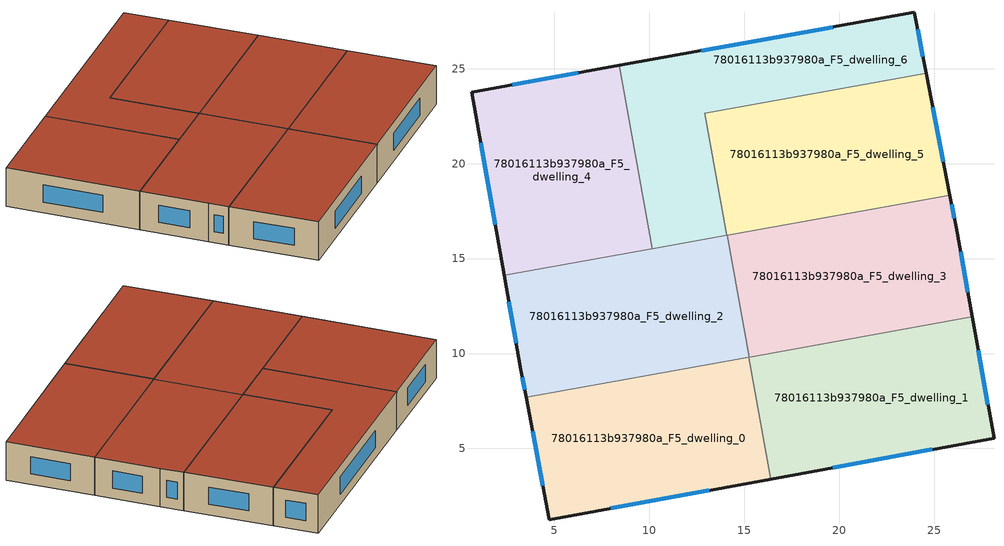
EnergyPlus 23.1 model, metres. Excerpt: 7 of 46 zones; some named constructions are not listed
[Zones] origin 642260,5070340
78016113b937980a_F5_dwelling_0
 floor to 78016113b937980a_F4_dwelling_0 (EU_floor_Construction): 15.24,9.81 16.39,3.39 4.73,1.25 3.51,7.7 z15
 wall outside (EU_wall_Construction): 3.51,7.7 4.73,1.25 16.39,3.39 z15:18
 wall to 78016113b937980a_F5_dwelling_1 (EU_wall_Construction): 16.39,3.39 15.24,9.81 z15:18
 wall to 78016113b937980a_F5_dwelling_2 (EU_wall_Construction): 15.24,9.81 3.51,7.7 z15:18
 window (EU_Window_Construction): 7.96,1.84 13.16,2.8 / 3.85,5.91 4.4,3.04 z15.83:17.17
 roof outside (EU_roof_Construction): 16.39,3.39 15.24,9.81 3.51,7.7 4.73,1.25 z18
78016113b937980a_F5_dwelling_1
 floor to 78016113b937980a_F4_dwelling_1 (EU_floor_Construction): 27.01,11.93 28.15,5.55 16.39,3.39 15.24,9.81 z15
 wall outside (EU_wall_Construction): 16.39,3.39 28.15,5.55 27.01,11.93 z15:18
 wall to 78016113b937980a_F5_dwelling_3 (EU_wall_Construction): 27.01,11.93 15.25,9.81 z15:18
 wall to 78016113b937980a_F5_dwelling_2 (EU_wall_Construction): 15.25,9.81 15.24,9.81 z15:18
 window (EU_Window_Construction): 19.65,3.99 24.9,4.95 / 27.83,7.31 27.32,10.16 z15.83:17.17
 roof outside (EU_roof_Construction): 28.15,5.55 27.01,11.93 15.24,9.81 16.39,3.39 z18
78016113b937980a_F5_dwelling_2
 floor to 78016113b937980a_F4_dwelling_2 (EU_floor_Construction): 14.1,16.22 15.25,9.81 3.51,7.7 3.24,9.16 2.36,14.11 z15
 wall outside (EU_wall_Construction): 2.36,14.11 3.24,9.16 3.51,7.7 z15:18
 wall to 78016113b937980a_F5_dwelling_3 (EU_wall_Construction): 15.25,9.81 14.1,16.22 z15:18
 wall to 78016113b937980a_F5_dwelling_4 (EU_wall_Construction): 10.16,15.51 2.36,14.11 z15:18
 wall to 78016113b937980a_F5_dwelling_6 (EU_wall_Construction): 14.07,16.22 10.16,15.51 z15:18
 wall to 78016113b937980a_F5_dwelling_5 (EU_wall_Construction): 14.1,16.22 14.07,16.22 z15:18
 window (EU_Window_Construction): 2.6,12.74 2.99,10.53 / 3.31,8.75 3.44,8.1 z15.83:17.17
 roof outside (EU_roof_Construction): 15.25,9.81 14.1,16.22 2.36,14.11 3.24,9.16 3.51,7.7 z18
78016113b937980a_F5_dwelling_3
 floor to 78016113b937980a_F4_dwelling_3 (EU_floor_Construction): 25.83,18.33 26.15,16.66 27.01,11.93 15.25,9.81 14.1,16.22 z15
 wall outside (EU_wall_Construction): 27.01,11.93 26.15,16.66 25.83,18.33 z15:18
 wall to 78016113b937980a_F5_dwelling_5 (EU_wall_Construction): 25.83,18.33 14.1,16.22 z15:18
 window (EU_Window_Construction): 26.06,17.12 25.92,17.87 / 26.77,13.24 26.39,15.35 z15.83:17.17
 roof outside (EU_roof_Construction): 27.01,11.93 26.15,16.66 25.83,18.33 14.1,16.22 15.25,9.81 z18
78016113b937980a_F5_dwelling_4
 floor to 78016113b937980a_F4_dwelling_4 (EU_floor_Construction): 8.43,25.17 10.16,15.51 2.36,14.11 0.64,23.77 z15
 wall outside (EU_wall_Construction): 8.43,25.17 0.64,23.77 2.36,14.11 z15:18
 wall to 78016113b937980a_F5_dwelling_6 (EU_wall_Construction): 10.16,15.51 8.43,25.17 z15:18
 window (EU_Window_Construction): 6.27,24.78 2.79,24.16 / 1.11,21.09 1.88,16.78 z15.83:17.17
 roof outside (EU_roof_Construction): 10.16,15.51 8.43,25.17 0.64,23.77 2.36,14.11 z18
78016113b937980a_F5_dwelling_5
 floor to 78016113b937980a_F4_dwelling_5 (EU_floor_Construction): 24.58,24.75 25.83,18.33 14.07,16.22 12.92,22.65 z15
 wall outside (EU_wall_Construction): 25.83,18.33 24.58,24.75 z15:18
 wall to 78016113b937980a_F5_dwelling_6 (EU_wall_Construction): 24.58,24.75 12.92,22.65 14.07,16.22 z15:18
 window (EU_Window_Construction): 25.48,20.11 24.93,22.97 z15.83:17.17
 roof outside (EU_roof_Construction): 25.83,18.33 24.58,24.75 12.92,22.65 14.07,16.22 z18
78016113b937980a_F5_dwelling_6
 floor to 78016113b937980a_F4_dwelling_6 (EU_floor_Construction): 23.95,27.96 24.58,24.75 12.92,22.65 14.07,16.22 10.16,15.51 8.43,25.17 z15
 wall outside (EU_wall_Construction): 24.58,24.75 23.95,27.96 8.43,25.17 z15:18
 window (EU_Window_Construction): 19.66,27.19 12.73,25.94 / 24.41,25.64 24.13,27.07 z15.83:17.17
 roof outside (EU_roof_Construction): 24.58,24.75 23.95,27.96 8.43,25.17 10.16,15.51 14.07,16.22 12.92,22.65 z18
[SCHEDULE:FILE] Column Number=1; Rows to Skip at Top=0; Number of Hours of Data=8760; Column Separator=Comma; Interpolate to Timestep=No; Minutes per Item=60; Adjust Schedule for Daylight Savings=Yes
Name | File
EU_Step8_GainSchedule_78016113b937980a_F1_dwelling_2_f000 | ../../schedules/78016113b937980a/78016113b937980a_F1_dwelling_2_f000_gain.csv
EU_Step8_GainSchedule_78016113b937980a_F1_dwelling_3_f000 | ../../schedules/78016113b937980a/78016113b937980a_F1_dwelling_3_f000_gain.csv
EU_Step8_GainSchedule_78016113b937980a_F1_dwelling_4_f000 | ../../schedules/78016113b937980a/78016113b937980a_F1_dwelling_4_f000_gain.csv
EU_Step8_GainSchedule_78016113b937980a_F1_dwelling_5_f000 | ../../schedules/78016113b937980a/78016113b937980a_F1_dwelling_5_f000_gain.csv
EU_Step8_GainSchedule_78016113b937980a_F1_dwelling_6_f000 | ../../schedules/78016113b937980a/78016113b937980a_F1_dwelling_6_f000_gain.csv
EU_Step8_GainSchedule_78016113b937980a_F1_dwelling_7_f000 | ../../schedules/78016113b937980a/78016113b937980a_F1_dwelling_7_f000_gain.csv
EU_Step8_GainSchedule_78016113b937980a_F2_dwelling_0_f000 | ../../schedules/78016113b937980a/78016113b937980a_F2_dwelling_0_f000_gain.csv
EU_Step8_GainSchedule_78016113b937980a_F2_dwelling_1_f000 | ../../schedules/78016113b937980a/78016113b937980a_F2_dwelling_1_f000_gain.csv
EU_Step8_GainSchedule_78016113b937980a_F2_dwelling_2_f000 | ../../schedules/78016113b937980a/78016113b937980a_F2_dwelling_2_f000_gain.csv
EU_Step8_GainSchedule_78016113b937980a_F2_dwelling_3_f000 | ../../schedules/78016113b937980a/78016113b937980a_F2_dwelling_3_f000_gain.csv
EU_Step8_GainSchedule_78016113b937980a_F2_dwelling_4_f000 | ../../schedules/78016113b937980a/78016113b937980a_F2_dwelling_4_f000_gain.csv
EU_Step8_GainSchedule_78016113b937980a_F2_dwelling_5_f000 | ../../schedules/78016113b937980a/78016113b937980a_F2_dwelling_5_f000_gain.csv
EU_Step8_GainSchedule_78016113b937980a_F2_dwelling_6_f000 | ../../schedules/78016113b937980a/78016113b937980a_F2_dwelling_6_f000_gain.csv
EU_Step8_GainSchedule_78016113b937980a_F2_dwelling_7_f000 | ../../schedules/78016113b937980a/78016113b937980a_F2_dwelling_7_f000_gain.csv
EU_Step8_GainSchedule_78016113b937980a_F3_dwelling_0_f000 | ../../schedules/78016113b937980a/78016113b937980a_F3_dwelling_0_f000_gain.csv
EU_Step8_GainSchedule_78016113b937980a_F3_dwelling_1_f000 | ../../schedules/78016113b937980a/78016113b937980a_F3_dwelling_1_f000_gain.csv
EU_Step8_GainSchedule_78016113b937980a_F3_dwelling_2_f000 | ../../schedules/78016113b937980a/78016113b937980a_F3_dwelling_2_f000_gain.csv
EU_Step8_GainSchedule_78016113b937980a_F3_dwelling_3_f000 | ../../schedules/78016113b937980a/78016113b937980a_F3_dwelling_3_f000_gain.csv
EU_Step8_GainSchedule_78016113b937980a_F3_dwelling_4_f000 | ../../schedules/78016113b937980a/78016113b937980a_F3_dwelling_4_f000_gain.csv
EU_Step8_GainSchedule_78016113b937980a_F3_dwelling_5_f000 | ../../schedules/78016113b937980a/78016113b937980a_F3_dwelling_5_f000_gain.csv
EU_Step8_GainSchedule_78016113b937980a_F3_dwelling_6_f000 | ../../schedules/78016113b937980a/78016113b937980a_F3_dwelling_6_f000_gain.csv
EU_Step8_GainSchedule_78016113b937980a_F3_dwelling_7_f000 | ../../schedules/78016113b937980a/78016113b937980a_F3_dwelling_7_f000_gain.csv
EU_Step8_GainSchedule_78016113b937980a_F4_dwelling_0_f000 | ../../schedules/78016113b937980a/78016113b937980a_F4_dwelling_0_f000_gain.csv
EU_Step8_GainSchedule_78016113b937980a_F4_dwelling_1_f000 | ../../schedules/78016113b937980a/78016113b937980a_F4_dwelling_1_f000_gain.csv
EU_Step8_GainSchedule_78016113b937980a_F4_dwelling_2_f000 | ../../schedules/78016113b937980a/78016113b937980a_F4_dwelling_2_f000_gain.csv
EU_Step8_GainSchedule_78016113b937980a_F4_dwelling_3_f000 | ../../schedules/78016113b937980a/78016113b937980a_F4_dwelling_3_f000_gain.csv
EU_Step8_GainSchedule_78016113b937980a_F4_dwelling_4_f000 | ../../schedules/78016113b937980a/78016113b937980a_F4_dwelling_4_f000_gain.csv
EU_Step8_GainSchedule_78016113b937980a_F4_dwelling_5_f000 | ../../schedules/78016113b937980a/78016113b937980a_F4_dwelling_5_f000_gain.csv
EU_Step8_GainSchedule_78016113b937980a_F4_dwelling_6_f000 | ../../schedules/78016113b937980a/78016113b937980a_F4_dwelling_6_f000_gain.csv
